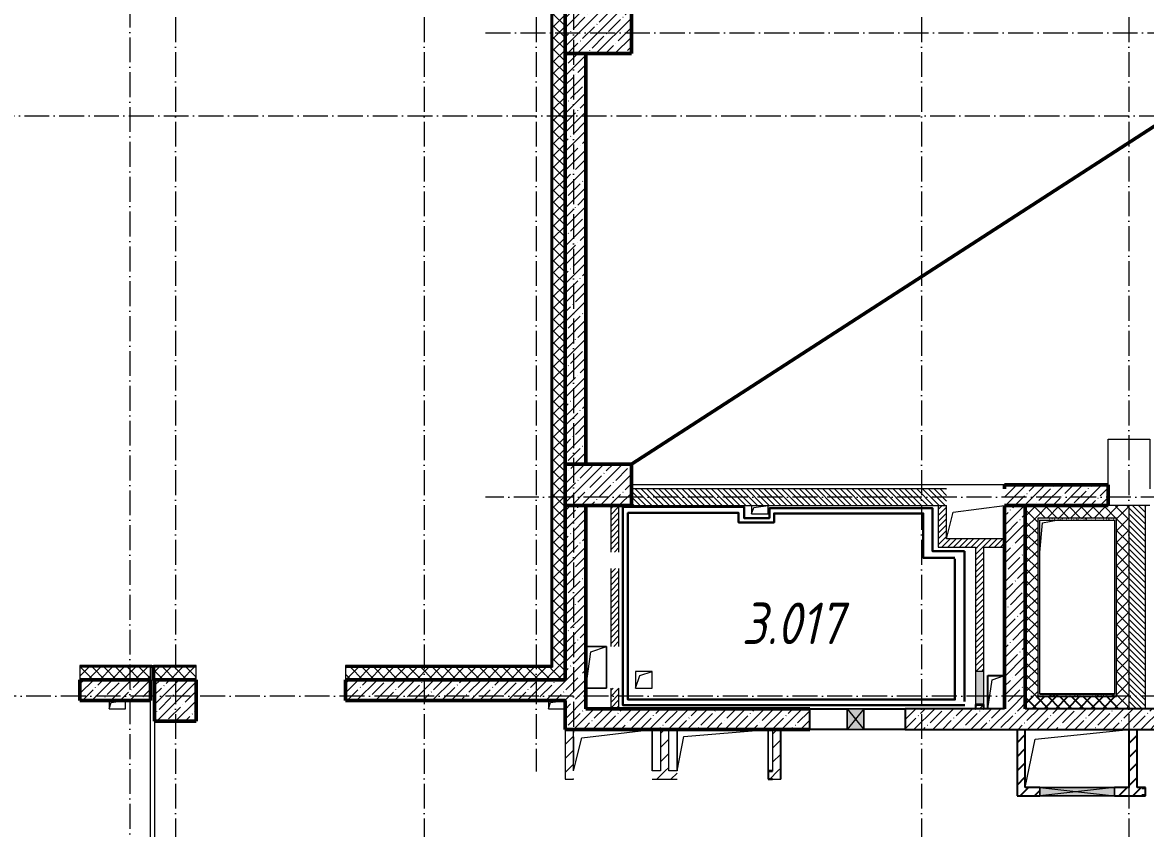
# Model space of a CAD drawing. Header units: millimetres. Extents: x -401725 to 250493, y 305116 to 802890.
# Drawn here: x 186085 to 199629, y 525003 to 534722 of the extents above; entities that cross this region are included whole.
import ezdxf

# ---------------------------------------------------------------- set-up
doc = ezdxf.new("R2010")
doc.units = ezdxf.units.MM
doc.linetypes.add('50_200_ШТРИХ_1Т_ш5_п1_п1_', pattern=[700, 500, -100, 0, -100])
for name, color, linetype, lineweight in [('A-DETL-____-OTLN-1', 7, 'Continuous', 50), ('A-DETL-GENF-OTLN', 7, 'Continuous', 9), ('A-FLOR-____-OTLN', 7, 'Continuous', 9), ('A-GENM-____-MCUT', 7, 'Continuous', 25), ('A-GENM-____-OTLN', 7, 'Continuous', 9), ('A-GENM-____-OTLN-1', 7, 'Continuous', 25), ('A-GLAZ-____-OTLN', 7, 'Continuous', 9), ('A-WALL-____-MCUT', 7, 'Continuous', 13), ('A-WALL-____-MCUT-1', 7, 'Continuous', 9), ('A-WALL-____-MCUT-2', 7, 'Continuous', 50), ('A-WALL-____-OTLN', 7, 'Continuous', 9), ('A-WALL-____-PATT-1', 7, 'Continuous', 9), ('A-WALL-FNSH-MCUT-1', 7, 'Continuous', 9), ('B2.2.16)', 30, 'Continuous', 30), ('B2.6.1)', 212, 'Continuous', 30), ('B3.6.3)', 32, 'Continuous', 30), ('S-COLS-____-MCUT', 7, 'Continuous', 50), ('S-COLS-____-OTLN', 7, 'Continuous', 9), ('S-GRID-____-OTLN-1', 7, '50_200_ШТРИХ_1Т_ш5_п1_п1_', 9), ('Марки помещений', 7, 'Continuous', 9)]:
    doc.layers.add(name, color=color, linetype=linetype, lineweight=lineweight)
doc.layers.add('A-GLAZ-____-OTLN-1', color=7, linetype='Continuous', lineweight=9, true_color=0xc0c0c0)
doc.layers.add('A-WALL-____-PATT-2', color=7, linetype='Continuous', lineweight=9, true_color=0x787878)
doc.styles.add('ISOCPEUR_I_2', font='isocpeui.ttf', dxfattribs={"width": 0.85, "height": 2.3})
pattern_1 = [(135, (142429.057, 459015.94), (-35.35534, -35.35534), [])]
pattern_2 = [(45, (142429.06, 459015.94), (-114.04925, 114.04925), []), (45, (142543.1, 459015.94), (-114.04925, 114.04925), [201.612, -40.322, 3.353, -36.97])]
pattern_3 = [(45, (142429.057, 459015.94), (-35.35534, 35.35534), [])]
pattern_4 = [(0, (142429.057, 459015.94), (81.28, 20.32), [3.353, -57.607, 3.353, -57.607, -325.12]), (0, (142429.057, 459015.94), (81.28, 20.32), [-121.92, 3.353, -118.567, 3.353, -57.607, -142.24]), (0, (142429.057, 459015.94), (81.28, 20.32), [-304.8, 3.353, -37.287, 3.353, -98.247]), (120, (142459.537, 459026.1), (-58.237636, 60.230545), [3.353, -57.607, 3.353, -57.607, -325.12]), (120, (142459.537, 459026.1), (-58.237636, 60.230545), [-121.92, 3.353, -118.567, 3.353, -57.607, -142.24]), (120, (142459.537, 459026.1), (-58.237636, 60.230545), [-304.8, 3.353, -37.287, 3.353, -98.247]), (240, (142469.697, 459066.74), (-23.042364, -80.550545), [3.353, -57.607, 3.353, -57.607, -325.12]), (240, (142469.697, 459066.74), (-23.042364, -80.550545), [-121.92, 3.353, -118.567, 3.353, -57.607, -142.24]), (240, (142469.697, 459066.74), (-23.042364, -80.550545), [-304.8, 3.353, -37.287, 3.353, -98.247])]
pattern_5 = [(45, (142429.06, 459015.94), (-70.71068, 70.71068), []), (135, (142429.06, 459015.94), (-70.71068, -70.71068), [])]
pattern_6 = [(45, (142429.06, 459015.94), (-84.85281, 84.85281), [])]

# ---------------------------------------------------------------- blocks, each defined once
blk = doc.blocks.new('BSC_Колонна _Прямоугольная - 500х800-V76-АР1_План отверстий 3 этажа в осях 1-64_Ю-ЯЯ')
at = {"layer": 'S-COLS-____-OTLN'}
h = blk.add_hatch(dxfattribs=at)
h.set_pattern_fill('FP_85', color=256, style=0, pattern_type=2)
h.set_pattern_definition([(315, (-75581.04, 50600), (114.04925, 114.04925), []), (315, (-75581.04, 50485.95), (114.04925, 114.04925), [201.613, -40.323, 3.353, -36.97])])
h.paths.add_polyline_path([(-250, -400), (250, -400), (250, 400), (-250, 400)], flags=0)
at = {"layer": 'S-COLS-____-MCUT'}
for p, q in [((250, 400), (-250, 400)), ((-250, 400), (-250, -400)), ((250, -400), (250, 400)), ((-250, -400), (250, -400))]:
    blk.add_line(p, q, dxfattribs=at)
blk = doc.blocks.new('BSC_Колонна _Прямоугольная - 500х800-V77-АР1_План отверстий 3 этажа в осях 1-64_Ю-ЯЯ')
at = {"layer": 'S-COLS-____-OTLN'}
h = blk.add_hatch(dxfattribs=at)
h.set_pattern_fill('FP_86', color=256, style=0, pattern_type=2)
h.set_pattern_definition([(315, (-70131.04, 50600), (114.04925, 114.04925), []), (315, (-70131.04, 50485.95), (114.04925, 114.04925), [201.613, -40.323, 3.353, -36.97])])
h.paths.add_polyline_path([(-250, -400), (250, -400), (250, 400), (-250, 400)], flags=0)
at = {"layer": 'S-COLS-____-MCUT'}
for p, q in [((250, 400), (-250, 400)), ((-250, 400), (-250, -400)), ((250, -400), (250, 400)), ((-250, -400), (250, -400))]:
    blk.add_line(p, q, dxfattribs=at)
blk = doc.blocks.new('BSC_Колонна _Прямоугольная - 500х800-V86-АР1_План отверстий 3 этажа в осях 1-64_Ю-ЯЯ')
at = {"layer": 'S-COLS-____-OTLN'}
for p, q in [((-250, 400), (-200, 400)), ((-250, -400), (-250, 200)), ((250, 150), (250, -400)), ((250, -400), (-250, -400))]:
    blk.add_line(p, q, dxfattribs=at)
blk = doc.blocks.new('BSC_Колонна _Прямоугольная - 500х500-V148-АР1_План отверстий 3 этажа в осях 1-64_Ю-ЯЯ')
at = {"layer": 'S-COLS-____-OTLN'}
h = blk.add_hatch(dxfattribs=at)
h.set_pattern_fill('FP_154', color=256, style=0, pattern_type=2)
h.set_pattern_definition([(45, (-45500, -67531.04), (-114.04925, 114.04925), []), (45, (-45385.95, -67531.04), (-114.04925, 114.04925), [201.613, -40.323, 3.353, -36.97])])
h.paths.add_polyline_path([(-250, -250), (250, -250), (250, 250), (-250, 250)], flags=0)
at = {"layer": 'S-COLS-____-MCUT'}
for p, q in [((250, 250), (-250, 250)), ((-250, 250), (-250, -250)), ((250, -250), (250, 250)), ((-250, -250), (250, -250))]:
    blk.add_line(p, q, dxfattribs=at)
blk = doc.blocks.new('AR_Отверстие Ниша - Лючок-32404922-АР1_План отверстий 3 этажа в осях 1-64_Ю-ЯЯ')
at = {"layer": 'A-GLAZ-____-OTLN'}
blk.add_hatch(color=256, dxfattribs=at).paths.add_polyline_path([(200, -50), (200, 50), (-200, 50), (-200, -50)], flags=0)
for p, q in [((200, 50), (-200, 50)), ((-200, 50), (-200, -50)), ((-200, -50), (200, -50))]:
    blk.add_line(p, q, dxfattribs=at)
blk = doc.blocks.new('154_Фахверк_СКБ_Швеллер - Тип_100_3960_зеркало-29769493-АР1_План отверстий 3 этажа в осях 1-64_Ю-ЯЯ')
at = {"layer": 'A-GENM-____-MCUT'}
for p, q in [((175, 50), (125, 50)), ((125, 50), (125, -50)), ((128, 47), (175, 47)), ((128, -47), (128, 47)), ((175, 47), (175, 50)), ((125, -50), (175, -50)), ((175, -47), (128, -47)), ((175, -50), (175, -47))]:
    blk.add_line(p, q, dxfattribs=at)
blk = doc.blocks.new('AR_Отверстие прямоугольное _в плите_ - AR_Отверстие прямоугольное _в плите_-V169-АР1_План отверстий 3 этажа в осях 1-64_Ю-ЯЯ')
at = {"layer": 'A-GENM-____-OTLN'}
for p, q in [((125, 250), (-125, 250)), ((-125, -250), (-63, 188)), ((-63, 188), (125, 250)), ((125, -250), (125, 250)), ((-125, -250), (125, -250))]:
    blk.add_line(p, q, dxfattribs=at)
blk = doc.blocks.new('AR_Отверстие прямоугольное _в плите_ - AR_Отверстие прямоугольное _в плите_-30459207-АР1_План отверстий 3 этажа в осях 1-64_Ю-ЯЯ')
at = {"layer": 'A-GENM-____-OTLN'}
for p, q in [((100, 100), (-100, 100)), ((-100, 100), (-100, -100)), ((-100, -100), (-50, 50)), ((-50, 50), (100, 100)), ((100, -100), (100, 100)), ((-100, -100), (100, -100))]:
    blk.add_line(p, q, dxfattribs=at)
blk = doc.blocks.new('AR_Отверстие прямоугольное _в плите_ - AR_Отверстие прямоугольное _в плите_-V173-АР1_План отверстий 3 этажа в осях 1-64_Ю-ЯЯ')
at = {"layer": 'A-GENM-____-OTLN'}
for p, q in [((100, 200), (-100, 200)), ((-100, 200), (-100, -200)), ((-100, -200), (-50, 150)), ((-50, 150), (100, 200))]:
    blk.add_line(p, q, dxfattribs=at)
blk = doc.blocks.new('AR_Отверстие прямоугольное _в плите_ - AR_Отверстие прямоугольное _в плите_-V183-АР1_План отверстий 3 этажа в осях 1-64_Ю-ЯЯ')
at = {"layer": 'A-GENM-____-OTLN'}
for p, q in [((-100, 50), (-100, -50)), ((-100, -50), (-75, 25)), ((-75, 25), (100, 50)), ((100, -50), (100, 50)), ((-100, -50), (100, -50))]:
    blk.add_line(p, q, dxfattribs=at)
blk = doc.blocks.new('AR_Отверстие прямоугольное _в плите_ - AR_Отверстие прямоугольное _в плите_-30510712-АР1_План отверстий 3 этажа в осях 1-64_Ю-ЯЯ')
at = {"layer": 'A-GENM-____-OTLN'}
for p, q in [((-100, 50), (-100, -50)), ((-100, -50), (-75, 25)), ((-75, 25), (100, 50)), ((-100, -50), (100, -50))]:
    blk.add_line(p, q, dxfattribs=at)
blk = doc.blocks.new('AR_Отверстие прямоугольное _в плите_ - AR_Отверстие прямоугольное _в плите_-V186-АР1_План отверстий 3 этажа в осях 1-64_Ю-ЯЯ')
at = {"layer": 'A-GENM-____-OTLN'}
for p, q in [((-100, 50), (-100, -50)), ((-100, -50), (-75, 25)), ((-75, 25), (100, 50)), ((100, -50), (100, 50)), ((-100, -50), (100, -50))]:
    blk.add_line(p, q, dxfattribs=at)
blk = doc.blocks.new('AR_Отверстие прямоугольное _в плите_ - AR_Отверстие прямоугольное _в плите_-30552508-АР1_План отверстий 3 этажа в осях 1-64_Ю-ЯЯ')
at = {"layer": 'A-GENM-____-OTLN'}
for p, q in [((-550, 250), (-550, -250)), ((-550, -250), (-467, 167)), ((-467, 167), (550, 250)), ((550, -250), (550, 250))]:
    blk.add_line(p, q, dxfattribs=at)
blk = doc.blocks.new('AR_Отверстие прямоугольное _в плите_ - AR_Отверстие прямоугольное _в плите_-30552516-АР1_План отверстий 3 этажа в осях 1-64_Ю-ЯЯ')
at = {"layer": 'A-GENM-____-OTLN'}
for p, q in [((-450, 658), (-417, 1017)), ((-417, 1017), (-250, 1050))]:
    blk.add_line(p, q, dxfattribs=at)
blk = doc.blocks.new('AR_Отверстие прямоугольное _в плите_ - AR_Отверстие прямоугольное _в плите_-30552779-АР1_План отверстий 3 этажа в осях 1-64_Ю-ЯЯ')
at = {"layer": 'A-GENM-____-OTLN'}
for p, q in [((-508, 233), (625, 350)), ((-625, -350), (-508, 233))]:
    blk.add_line(p, q, dxfattribs=at)
blk = doc.blocks.new('AR_Отверстие прямоугольное _в плите_ - AR_Отверстие прямоугольное _в плите_-30552525-АР1_План отверстий 3 этажа в осях 1-64_Ю-ЯЯ')
at = {"layer": 'A-GENM-____-OTLN'}
for p, q in [((-270, 120), (350, 200)), ((-350, -200), (-270, 120))]:
    blk.add_line(p, q, dxfattribs=at)
blk = doc.blocks.new('AR_Отверстие прямоугольное _в плите_ - AR_Отверстие прямоугольное _в плите_-30552717-АР1_План отверстий 3 этажа в осях 1-64_Ю-ЯЯ')
at = {"layer": 'A-GENM-____-OTLN'}
for p, q in [((-475, -250), (-375, 150)), ((-375, 150), (475, 250)), ((475, -250), (475, 250))]:
    blk.add_line(p, q, dxfattribs=at)
blk = doc.blocks.new('AR_Отверстие прямоугольное _в стене__БезПР - AR_Отверстие прямоугольное _в стене__БезПР-30578456-АР1_План отверстий 3 этажа в осях 1-64_Ю-ЯЯ')
at = {"layer": 'A-GLAZ-____-OTLN-1'}
blk.add_hatch(color=256, dxfattribs=at).paths.add_polyline_path([(100, -125), (100, 125), (-100, 125), (-100, -125)], flags=0)
at = {"layer": 'A-DETL-GENF-OTLN'}
for p, q in [((-100, -125), (-100, 125)), ((-100, 125), (100, 125)), ((100, 125), (-100, -125)), ((-100, 125), (100, -125)), ((100, 125), (-100, 125)), ((-100, 125), (-100, -125)), ((100, 125), (100, -125)), ((100, -125), (100, 125)), ((100, -125), (-100, -125)), ((-100, -125), (100, -125))]:
    blk.add_line(p, q, dxfattribs=at)
at = {"layer": 'A-GLAZ-____-OTLN'}
blk.add_line((100, 125), (-100, 125), dxfattribs=at)
blk = doc.blocks.new('Стены 11 - Стены 4-31628984-АР1_План отверстий 3 этажа в осях 1-64_Ю-ЯЯ')
at = {"layer": 'A-WALL-____-MCUT'}
for p, q in [((-1829, 41030), (-1829, 41010)), ((-1659, 41030), (-1829, 41030)), ((-1829, 41010), (-1659, 41010)), ((-1659, 41010), (-1659, 41030))]:
    blk.add_line(p, q, dxfattribs=at)
blk = doc.blocks.new('154_Стойка_СКБ_Швеллер - СМ-2180_100-28318692-АР1_План отверстий 3 этажа в осях 1-64_Ю-ЯЯ')
at = {"layer": 'A-GENM-____-MCUT'}
for p, q in [((171, 50), (125, 50)), ((125, 50), (125, -50)), ((129.5, 42.4), (171, 42.4)), ((129.5, -42.4), (129.5, 42.4)), ((171, 42.4), (171, 50)), ((125, -50), (171, -50)), ((171, -42.4), (129.5, -42.4)), ((171, -50), (171, -42.4))]:
    blk.add_line(p, q, dxfattribs=at)
blk = doc.blocks.new('AR_Отверстие прямоугольное _в стене__БезПР - AR_Отверстие прямоугольное _в стене__БезПР-36428360-АР1_План отверстий 3 этажа в осях 1-64_Ю-ЯЯ')
at = {"layer": 'A-GLAZ-____-OTLN'}
blk.add_hatch(color=256, dxfattribs=at).paths.add_polyline_path([(450, -50), (450, 50), (-450, 50), (-450, -50), (170, -50)], flags=0)
at = {"layer": 'A-DETL-GENF-OTLN'}
for p, q in [((-450, -50), (-450, 50)), ((-450, 50), (450, 50)), ((450, 50), (-450, -50)), ((-450, 50), (450, -50)), ((450, 50), (-450, 50)), ((-450, 50), (-450, -50)), ((450, 50), (450, -50)), ((450, -50), (450, 50)), ((450, -50), (-450, -50)), ((-450, -50), (450, -50))]:
    blk.add_line(p, q, dxfattribs=at)
at = {"layer": 'A-GLAZ-____-OTLN'}
blk.add_line((450, 50), (-450, 50), dxfattribs=at)
blk = doc.blocks.new('154_Фахверк_СКБ_Швеллер - Тип_100_3960_зеркало-36793856-АР1_План отверстий 3 этажа в осях 1-64_Ю-ЯЯ')
at = {"layer": 'A-GENM-____-MCUT'}
for p, q in [((175, 50), (125, 50)), ((125, 50), (125, -50)), ((128, 47), (175, 47)), ((128, -47), (128, 47)), ((175, 47), (175, 50)), ((125, -50), (175, -50)), ((175, -47), (128, -47)), ((175, -50), (175, -47))]:
    blk.add_line(p, q, dxfattribs=at)

msp = doc.modelspace()

# ---------------------------------------------------------------- hatches: boundary and pattern name
h = msp.add_hatch()
h.set_pattern_fill('FP_4', color=256, style=0, pattern_type=2)
h.set_pattern_definition(pattern_5)
h.paths.add_polyline_path([(199254.0567, 526446.983), (199279.0567, 526446.983), (199279.0567, 526596.983), (198179.0567, 526596.983), (198179.0567, 526446.983), (198973.888, 526446.983)], flags=0)
h = msp.add_hatch()
h.set_pattern_fill('FP_155', color=256, style=0, pattern_type=2)
h.set_pattern_definition(pattern_4)
h.paths.add_polyline_path([(199254.0567, 526596.983), (199254.0567, 526621.983), (198329.0567, 526621.983), (198329.0567, 526596.983), (198973.888, 526596.983)], flags=0)
h = msp.add_hatch()
h.set_pattern_fill('FP_7', color=256, style=0, pattern_type=2)
h.set_pattern_definition(pattern_6)
h.paths.add_polyline_path([(198179.0567, 525396.983), (198179.0567, 526196.983), (198079.0567, 526196.983), (198079.0567, 525396.983)], flags=0)
h = msp.add_hatch()
h.set_pattern_fill('FP_7', color=256, style=0, pattern_type=2)
h.set_pattern_definition(pattern_6)
h.paths.add_polyline_path([(199529.0567, 525496.983), (199529.0567, 526196.983), (199429.0567, 526196.983), (199429.0567, 525496.983)], flags=0)
h = msp.add_hatch()
h.set_pattern_fill('FP_7', color=256, style=0, pattern_type=2)
h.set_pattern_definition(pattern_6)
h.paths.add_polyline_path([(198354.0567, 525396.983), (198354.0567, 525496.983), (198179.0567, 525496.983), (198179.0567, 525396.983)], flags=0)
h.paths.add_polyline_path([(200375.0567, 525396.983), (200529.0567, 525396.983), (200529.0567, 525496.983), (200375.0567, 525496.983), (200375.0567, 525489.383), (200333.5567, 525489.383), (200333.5567, 525404.583), (200375.0567, 525404.583)], flags=0)
h.paths.add_polyline_path([(199254.0567, 525396.983), (199583.0567, 525396.983), (199583.0567, 525404.583), (199624.5567, 525404.583), (199624.5567, 525489.383), (199583.0567, 525489.383), (199583.0567, 525496.983), (199254.0567, 525496.983), (199254.0567, 525404.583)], flags=0)
at = {"layer": 'A-WALL-____-PATT-1'}
h = msp.add_hatch(dxfattribs=at)
h.set_pattern_fill('FP_4', color=256, style=0, pattern_type=2)
h.set_pattern_definition(pattern_5)
h.paths.add_polyline_path([(192629.0567, 526796.983), (192629.0567, 544696.983), (192479.0567, 544696.983), (192479.0567, 526796.983)], flags=0)
h = msp.add_hatch(dxfattribs=at)
h.set_pattern_fill('FP_12', color=256, style=0, pattern_type=2)
h.set_pattern_definition(pattern_2)
h.paths.add_polyline_path([(192879.0567, 529396.983), (192879.0567, 534346.983), (192629.0567, 534346.983), (192629.0567, 529396.983)], flags=0)
h = msp.add_hatch(dxfattribs=at)
h.set_pattern_fill('FP_9', color=256, style=0, pattern_type=2)
h.set_pattern_definition(pattern_1)
h.paths.add_polyline_path([(197229.0567, 528896.983), (197229.0567, 529096.983), (193429.0567, 529096.983), (193429.0567, 528896.983), (197206.4237, 528896.983)], flags=0)
h = msp.add_hatch(dxfattribs=at)
h.set_pattern_fill('FP_12', color=256, style=0, pattern_type=2)
h.set_pattern_definition(pattern_2)
h.paths.add_polyline_path([(197929.0567, 528896.983), (199179.0567, 528896.983), (199179.0567, 529146.983), (197929.0567, 529146.983), (197929.0567, 529096.983)], flags=0)
h = msp.add_hatch(dxfattribs=at)
h.set_pattern_fill('FP_12', color=256, style=0, pattern_type=2)
h.set_pattern_definition(pattern_2)
h.paths.add_polyline_path([(192629.0567, 526196.983), (192879.0567, 526196.983), (192879.0567, 528896.983), (192629.0567, 528896.983), (192629.0567, 526546.983)], flags=0)
h = msp.add_hatch(dxfattribs=at)
h.set_pattern_fill('FP_8', color=256, style=0, pattern_type=2)
h.set_pattern_definition(pattern_3)
h.paths.add_polyline_path([(193279.0567, 526446.983), (193279.0567, 526696.983), (193179.0567, 526696.983), (193179.0567, 526446.983)], flags=0)
h.paths.add_polyline_path([(193179.0567, 527196.983), (193279.0567, 527196.983), (193279.0567, 528136.983), (193179.0567, 528136.983), (193179.0567, 527540.7895)], flags=0)
h.paths.add_polyline_path([(193179.0567, 528336.983), (193279.0567, 528336.983), (193279.0567, 528896.983), (193179.0567, 528896.983)], flags=0)
h = msp.add_hatch(dxfattribs=at)
h.set_pattern_fill('FP_8', color=256, style=0, pattern_type=2)
h.set_pattern_definition(pattern_3)
h.paths.add_polyline_path([(197129.0567, 528396.983), (197229.0567, 528396.983), (197229.0567, 528896.983), (197129.0567, 528896.983)], flags=0)
h = msp.add_hatch(dxfattribs=at)
h.set_pattern_fill('FP_12', color=256, style=0, pattern_type=2)
h.set_pattern_definition(pattern_2)
h.paths.add_polyline_path([(197929.0567, 526446.983), (198179.0567, 526446.983), (198179.0567, 528896.983), (197929.0567, 528896.983), (197929.0567, 527540.7895)], flags=0)
h = msp.add_hatch(dxfattribs=at)
h.set_pattern_fill('FP_4', color=256, style=0, pattern_type=2)
h.set_pattern_definition(pattern_5)
h.paths.add_polyline_path([(198329.0567, 526596.983), (198329.0567, 528896.983), (198179.0567, 528896.983), (198179.0567, 526596.983)], flags=0)
h = msp.add_hatch(dxfattribs=at)
h.set_pattern_fill('FP_4', color=256, style=0, pattern_type=2)
h.set_pattern_definition(pattern_5)
h.paths.add_polyline_path([(198354.0567, 528746.983), (199279.0567, 528746.983), (199279.0567, 528896.983), (198329.0567, 528896.983), (198329.0567, 528746.983)], flags=0)
h = msp.add_hatch(dxfattribs=at)
h.set_pattern_fill('FP_4', color=256, style=0, pattern_type=2)
h.set_pattern_definition(pattern_5)
h.paths.add_polyline_path([(199279.0567, 526446.983), (199429.0567, 526446.983), (199429.0567, 528896.983), (199279.0567, 528896.983), (199279.0567, 526596.983)], flags=0)
h = msp.add_hatch(dxfattribs=at)
h.set_pattern_fill('FP_9', color=256, style=0, pattern_type=2)
h.set_pattern_definition(pattern_1)
h.paths.add_polyline_path([(199629.0567, 526446.983), (199629.0567, 528896.983), (199429.0567, 528896.983), (199429.0567, 526446.983)], flags=0)
h = msp.add_hatch(dxfattribs=at)
h.set_pattern_fill('FP_8', color=256, style=0, pattern_type=2)
h.set_pattern_definition(pattern_3)
h.paths.add_polyline_path([(197679.0567, 528396.983), (197929.0567, 528396.983), (197929.0567, 528496.983), (197229.0567, 528496.983), (197229.0567, 528396.983), (197579.0567, 528396.983)], flags=0)
h = msp.add_hatch(dxfattribs=at)
h.set_pattern_fill('FP_8', color=256, style=0, pattern_type=2)
h.set_pattern_definition(pattern_3)
h.paths.add_polyline_path([(197676.0567, 526446.983), (197676.0567, 526493.983), (197582.0567, 526493.983), (197582.0567, 526446.983), (197629.0567, 526446.983)], flags=0)
h.paths.add_polyline_path([(197679.0567, 526896.983), (197679.0567, 528396.983), (197579.0567, 528396.983), (197579.0567, 526896.983)], flags=0)
h = msp.add_hatch(dxfattribs=at)
h.set_pattern_fill('FP_4', color=256, style=0, pattern_type=2)
h.set_pattern_definition(pattern_5)
h.paths.add_polyline_path([(187629.0567, 526796.983), (187629.0567, 526946.983), (186779.0567, 526946.983), (186779.0567, 526796.983), (187485.3701, 526796.983)], flags=0)
h.paths.add_polyline_path([(183654.0567, 526796.983), (184979.0567, 526796.983), (184979.0567, 526946.983), (183579.0567, 526946.983), (183579.0567, 526802.983), (183654.0567, 526802.983)], flags=0)
h.paths.add_polyline_path([(181704.0567, 526796.983), (181704.0567, 526802.983), (181779.0567, 526802.983), (181779.0567, 526946.983), (180379.0567, 526946.983), (180379.0567, 526802.983), (180454.0567, 526802.983), (180454.0567, 526796.983), (181679.0567, 526796.983)], flags=0)
h.paths.add_polyline_path([(178504.0567, 526796.983), (178504.0567, 526802.983), (178579.0567, 526802.983), (178579.0567, 526946.983), (177179.0567, 526946.983), (177179.0567, 526802.983), (177254.0567, 526802.983), (177254.0567, 526796.983), (178429.0567, 526796.983)], flags=0)
h.paths.add_polyline_path([(174829.0567, 526796.983), (175304.0567, 526796.983), (175304.0567, 526802.983), (175379.0567, 526802.983), (175379.0567, 526946.983), (173979.0567, 526946.983), (173979.0567, 526802.983), (174054.0567, 526802.983), (174054.0567, 526796.983), (174229.388, 526796.983)], flags=0)
h.paths.add_polyline_path([(172104.0567, 526796.983), (172104.0567, 526802.983), (172179.0567, 526802.983), (172179.0567, 526946.983), (170779.0567, 526946.983), (170779.0567, 526802.983), (170854.0567, 526802.983), (170854.0567, 526796.983), (171679.0567, 526796.983)], flags=0)
h.paths.add_polyline_path([(168904.0567, 526796.983), (168904.0567, 526802.983), (168979.0567, 526802.983), (168979.0567, 526946.983), (166279.0567, 526946.983), (166279.0567, 526796.983), (167159.5308, 526796.983)], flags=0)
h = msp.add_hatch(dxfattribs=at)
h.set_pattern_fill('FP_4', color=256, style=0, pattern_type=2)
h.set_pattern_definition(pattern_5)
h.paths.add_polyline_path([(192479.0567, 526796.983), (192479.0567, 526946.983), (189979.0567, 526946.983), (189979.0567, 526796.983), (192304.1282, 526796.983)], flags=0)
h.paths.add_polyline_path([(188179.0567, 526796.983), (188179.0567, 526946.983), (187679.0567, 526946.983), (187679.0567, 526796.983)], flags=0)
h = msp.add_hatch(dxfattribs=at)
h.set_pattern_fill('FP_12', color=256, style=0, pattern_type=2)
h.set_pattern_definition(pattern_2)
h.paths.add_polyline_path([(187629.0567, 526546.983), (187629.0567, 526796.983), (186779.0567, 526796.983), (186779.0567, 526546.983), (187485.3701, 526546.983)], flags=0)
h = msp.add_hatch(dxfattribs=at)
h.set_pattern_fill('FP_12', color=256, style=0, pattern_type=2)
h.set_pattern_definition(pattern_2)
h.paths.add_polyline_path([(192629.0567, 526546.983), (192629.0567, 526796.983), (189979.0567, 526796.983), (189979.0567, 526546.983), (191904.0308, 526546.983)], flags=0)
h = msp.add_hatch(dxfattribs=at)
h.set_pattern_fill('FP_12', color=256, style=0, pattern_type=2)
h.set_pattern_definition(pattern_2)
h.paths.add_polyline_path([(205426.0567, 526196.983), (205679.0567, 526196.983), (205679.0567, 526446.983), (204379.0567, 526446.983), (204379.0567, 526196.983)], flags=0)
h.paths.add_polyline_path([(203379.0567, 526196.983), (203379.0567, 526446.983), (202379.0567, 526446.983), (202379.0567, 526196.983), (202508.8166, 526196.983)], flags=0)
h.paths.add_polyline_path([(200741.3523, 526196.983), (201229.0567, 526196.983), (201229.0567, 526446.983), (196729.0567, 526446.983), (196729.0567, 526196.983), (199857.6201, 526196.983)], flags=0)
h.paths.add_polyline_path([(195129.0567, 526196.983), (195579.0567, 526196.983), (195579.0567, 526446.983), (192879.0567, 526446.983), (192879.0567, 526196.983), (193879.0567, 526196.983)], flags=0)
h = msp.add_hatch(dxfattribs=at)
h.set_pattern_fill('FP_7', color=256, style=0, pattern_type=2)
h.set_pattern_definition(pattern_6)
h.paths.add_polyline_path([(192729.0567, 525596.983), (192729.0567, 526196.983), (192629.0567, 526196.983), (192629.0567, 525596.983)], flags=0)
h = msp.add_hatch(dxfattribs=at)
h.set_pattern_fill('FP_7', color=256, style=0, pattern_type=2)
h.set_pattern_definition(pattern_6)
h.paths.add_polyline_path([(193879.0567, 525696.983), (193879.0567, 526196.983), (193779.0567, 526196.983), (193779.0567, 525696.983)], flags=0)
h = msp.add_hatch(dxfattribs=at)
h.set_pattern_fill('FP_7', color=256, style=0, pattern_type=2)
h.set_pattern_definition(pattern_6)
h.paths.add_polyline_path([(195229.0567, 525696.983), (195229.0567, 526196.983), (195129.0567, 526196.983), (195129.0567, 525696.983)], flags=0)
h = msp.add_hatch(dxfattribs=at)
h.set_pattern_fill('FP_7', color=256, style=0, pattern_type=2)
h.set_pattern_definition(pattern_6)
h.paths.add_polyline_path([(195229.0567, 525596.983), (195229.0567, 525696.983), (195129.0567, 525696.983), (195129.0567, 525693.983), (195082.0567, 525693.983), (195082.0567, 525599.983), (195129.0567, 525599.983), (195129.0567, 525596.983)], flags=0)
h.paths.add_polyline_path([(193679.0567, 525596.983), (193979.0567, 525596.983), (193979.0567, 525696.983), (193679.0567, 525696.983), (193679.0567, 525679.5917)], flags=0)
at = {"layer": 'A-WALL-____-PATT-2'}
h = msp.add_hatch(dxfattribs=at)
h.set_pattern_fill('FP_155', color=256, style=0, pattern_type=2)
h.set_pattern_definition(pattern_4)
h.paths.add_polyline_path([(198329.0567, 526621.983), (198354.0567, 526621.983), (198354.0567, 528746.983), (198329.0567, 528746.983), (198329.0567, 527540.7895)], flags=0)
h = msp.add_hatch(dxfattribs=at)
h.set_pattern_fill('FP_155', color=256, style=0, pattern_type=2)
h.set_pattern_definition(pattern_4)
h.paths.add_polyline_path([(198354.0567, 528721.983), (199254.0567, 528721.983), (199254.0567, 528746.983), (198354.0567, 528746.983)], flags=0)
h = msp.add_hatch(dxfattribs=at)
h.set_pattern_fill('FP_155', color=256, style=0, pattern_type=2)
h.set_pattern_definition(pattern_4)
h.paths.add_polyline_path([(199254.0567, 526596.983), (199279.0567, 526596.983), (199279.0567, 528746.983), (199254.0567, 528746.983), (199254.0567, 526621.983)], flags=0)

# ---------------------------------------------------------------- linework, layer by layer
for p, q in [((197729.0567, 526846.983), (197929.0567, 526846.983)), ((197729.0567, 526446.983), (197729.0567, 526846.983)), ((198329.0567, 526596.983), (199279.0567, 526596.983)), ((199254.0567, 526621.983), (198354.0567, 526621.983)), ((195579.0567, 526196.983), (195579.0567, 526446.983)), ((195579.0567, 526446.983), (196030.4595, 526446.983)), ((196230.4595, 526446.983), (196729.0567, 526446.983)), ((197579.0567, 526446.983), (196729.0567, 526446.983)), ((196729.0567, 526446.983), (196729.0567, 526196.983)), ((197676.0567, 526446.983), (197582.0567, 526446.983)), ((197929.0567, 526446.983), (197679.0567, 526446.983)), ((199979.0567, 526446.983), (198179.0567, 526446.983)), ((195229.0567, 525596.983), (195229.0567, 526196.983)), ((196030.4595, 526196.983), (195579.0567, 526196.983)), ((196729.0567, 526196.983), (196230.4595, 526196.983)), ((196729.0567, 526196.983), (201229.0567, 526196.983)), ((198079.0567, 526196.983), (198079.0567, 525396.983)), ((198179.0567, 525496.983), (198179.0567, 526196.983)), ((199429.0567, 526196.983), (199429.0567, 525496.983)), ((199529.0567, 525496.983), (199529.0567, 526196.983)), ((198079.0567, 525396.983), (198354.0567, 525396.983)), ((198354.0567, 525496.983), (198179.0567, 525496.983)), ((199429.0567, 525496.983), (199254.0567, 525496.983)), ((199254.0567, 525396.983), (199583.0567, 525396.983)), ((199583.0567, 525496.983), (199529.0567, 525496.983))]:
    msp.add_line(p, q)
at = {"layer": 'A-DETL-____-OTLN-1'}
msp.add_line((216329.0567, 544196.983), (193429.0567, 529396.983), dxfattribs=at)
at = {"layer": 'A-FLOR-____-OTLN'}
for p, q in [((197929.0567, 529146.983), (193429.0567, 529146.983)), ((192879.0567, 527196.983), (193129.0567, 527196.983)), ((193129.0567, 527196.983), (193129.0567, 526696.983)), ((193129.0567, 526696.983), (192879.0567, 526696.983)), ((187629.0567, 522196.983), (187629.0567, 526546.983)), ((187679.0567, 526296.983), (187679.0567, 522196.983)), ((193679.0567, 526196.983), (193679.0567, 525696.983)), ((193979.0567, 525696.983), (193979.0567, 526196.983)), ((195079.0567, 526196.983), (195079.0567, 525696.983))]:
    msp.add_line(p, q, dxfattribs=at)
at = {"layer": 'A-WALL-____-MCUT'}
for p, q in [((197229.0567, 529096.983), (193429.0567, 529096.983)), ((193429.0567, 528896.983), (197229.0567, 528896.983)), ((199629.0567, 528896.983), (199429.0567, 528896.983)), ((199429.0567, 528896.983), (199429.0567, 526446.983)), ((199629.0567, 526446.983), (199629.0567, 528896.983))]:
    msp.add_line(p, q, dxfattribs=at)
at = {"layer": 'A-WALL-____-MCUT-1'}
for p, q in [((192467.0567, 544946.983), (192467.0567, 526958.983)), ((192473.0567, 544946.983), (192473.0567, 526952.983)), ((192479.0567, 544696.983), (192479.0567, 526946.983)), ((199429.0567, 528896.983), (199179.0567, 528896.983)), ((198329.0567, 528746.983), (198329.0567, 526596.983)), ((199279.0567, 528746.983), (198329.0567, 528746.983)), ((199279.0567, 526596.983), (199279.0567, 528746.983)), ((187644.0567, 526958.983), (186779.0567, 526958.983)), ((187644.0567, 526952.983), (186779.0567, 526952.983)), ((186779.0567, 526946.983), (186779.0567, 526946.983)), ((186779.0567, 526946.983), (186779.0567, 526796.983)), ((187629.0567, 526946.983), (186779.0567, 526946.983)), ((187629.0567, 526796.983), (187629.0567, 526946.983)), ((188179.0567, 526958.983), (187664.0567, 526958.983)), ((188179.0567, 526952.983), (187664.0567, 526952.983)), ((188179.0567, 526946.983), (187679.0567, 526946.983)), ((187679.0567, 526946.983), (187679.0567, 526796.983)), ((188179.0567, 526796.983), (188179.0567, 526946.983)), ((192467.0567, 526958.983), (189979.0567, 526958.983)), ((192473.0567, 526952.983), (189979.0567, 526952.983)), ((189979.0567, 526946.983), (189979.0567, 526796.983))]:
    msp.add_line(p, q, dxfattribs=at)
at = {"layer": 'A-WALL-____-MCUT-2'}
for p, q in [((192629.0567, 534346.983), (192629.0567, 529396.983)), ((192879.0567, 529396.983), (192879.0567, 534346.983)), ((199179.0567, 529146.983), (197929.0567, 529146.983)), ((197929.0567, 529146.983), (197929.0567, 529096.983)), ((199179.0567, 528896.983), (199179.0567, 529146.983)), ((192629.0567, 528896.983), (192629.0567, 526796.983)), ((192879.0567, 526446.983), (192879.0567, 528896.983)), ((197929.0567, 528896.983), (197929.0567, 526446.983)), ((197929.0567, 528896.983), (199179.0567, 528896.983)), ((198179.0567, 526446.983), (198179.0567, 528896.983)), ((187629.0567, 526796.983), (186779.0567, 526796.983)), ((186779.0567, 526796.983), (186779.0567, 526546.983)), ((187629.0567, 526546.983), (187629.0567, 526796.983)), ((189979.0567, 526796.983), (189979.0567, 526546.983)), ((192629.0567, 526796.983), (189979.0567, 526796.983)), ((186779.0567, 526546.983), (187629.0567, 526546.983)), ((189979.0567, 526546.983), (192629.0567, 526546.983)), ((192629.0567, 526546.983), (192629.0567, 526196.983)), ((195579.0567, 526446.983), (192879.0567, 526446.983)), ((192629.0567, 526196.983), (195579.0567, 526196.983))]:
    msp.add_line(p, q, dxfattribs=at)
at = {"layer": 'A-WALL-FNSH-MCUT-1'}
for p, q in [((192459.0567, 544946.983), (192459.0567, 526966.983)), ((193179.0567, 528896.983), (193179.0567, 528336.983)), ((193279.0567, 528336.983), (193279.0567, 528896.983)), ((197129.0567, 528896.983), (197129.0567, 528396.983)), ((197229.0567, 528496.983), (197229.0567, 528896.983)), ((197229.0567, 528896.983), (197229.0567, 528896.983)), ((198354.0567, 526621.983), (198354.0567, 528721.983)), ((198354.0567, 528721.983), (199254.0567, 528721.983)), ((199254.0567, 528721.983), (199254.0567, 526621.983)), ((197929.0567, 528496.983), (197229.0567, 528496.983)), ((197129.0567, 528396.983), (197579.0567, 528396.983)), ((197579.0567, 528396.983), (197579.0567, 526896.983)), ((197679.0567, 526896.983), (197679.0567, 528396.983)), ((197679.0567, 528396.983), (197929.0567, 528396.983)), ((193179.0567, 528136.983), (193179.0567, 527196.983)), ((193279.0567, 527196.983), (193279.0567, 528136.983)), ((187644.0567, 526966.983), (186779.0567, 526966.983)), ((186779.0567, 526966.983), (186779.0567, 526946.983)), ((187629.0567, 526946.983), (187644.0567, 526946.983)), ((187644.0567, 526946.983), (187644.0567, 526966.983)), ((188179.0567, 526966.983), (187664.0567, 526966.983)), ((187664.0567, 526966.983), (187664.0567, 526946.983)), ((187664.0567, 526946.983), (187679.0567, 526946.983)), ((188179.0567, 526946.983), (188179.0567, 526966.983)), ((192459.0567, 526966.983), (189979.0567, 526966.983)), ((189979.0567, 526966.983), (189979.0567, 526946.983)), ((189979.0567, 526946.983), (192479.0567, 526946.983)), ((193179.0567, 526696.983), (193179.0567, 526446.983)), ((193279.0567, 526446.983), (193279.0567, 526696.983)), ((192629.0567, 526196.983), (192629.0567, 525596.983)), ((192729.0567, 525696.983), (192729.0567, 526196.983)), ((193779.0567, 526196.983), (193779.0567, 525696.983)), ((193879.0567, 525696.983), (193879.0567, 526196.983)), ((195129.0567, 526196.983), (195129.0567, 525696.983)), ((193779.0567, 525696.983), (193679.0567, 525696.983)), ((193979.0567, 525696.983), (193879.0567, 525696.983)), ((192629.0567, 525596.983), (192729.0567, 525596.983)), ((193679.0567, 525596.983), (193979.0567, 525596.983)), ((195129.0567, 525596.983), (195229.0567, 525596.983))]:
    msp.add_line(p, q, dxfattribs=at)
at = {"layer": 'B2.2.16)'}
msp.add_lwpolyline([(197330.7895, 528255.5243), (197330.7895, 526558.506), (193386.8753, 526558.506), (193386.8753, 528808.7093), (194722.3488, 528808.7093), (194722.3488, 528694.146), (195148.6281, 528694.146), (195148.6281, 528803.0869), (196947.8209, 528803.0869), (196947.8209, 528265.8851), (197330.7895, 528265.8851)], dxfattribs=at)
at = {"layer": 'B2.6.1)'}
msp.add_lwpolyline([(197447.3496, 528345.5071), (197060.3457, 528345.5071), (197060.3457, 528864.4548), (195093.26, 528864.4548), (195093.26, 528746.7709), (194788.1596, 528746.7709), (194788.1596, 528879.8965), (193323.7542, 528879.8965), (193323.7542, 526490.4935), (197450.7564, 526490.4935)], dxfattribs=at)
at = {"layer": 'B3.6.3)'}
msp.add_lwpolyline([(197447.3496, 526532.7683), (197447.3496, 528345.5071)], dxfattribs=at)
at = {"layer": 'S-GRID-____-OTLN-1', "color": 251, "ltscale": 0.6, "true_color": 0x636466}
for p, q in [((187929.0567, 549908.7924), (187929.0567, 511907.5288)), ((190929.0567, 549908.7924), (190929.0567, 511907.5288)), ((192279.0567, 549908.7924), (192279.0567, 525691.4247)), ((196929.0567, 549908.7924), (196929.0567, 511907.5288)), ((199429.0567, 549908.7924), (199429.0567, 511907.5288)), ((187379.0567, 549665.1201), (187379.0567, 512046.2552)), ((192729.0567, 549635.4446), (192729.0567, 525691.4247)), ((191671.0744, 534596.983), (246503.4633, 534596.983)), ((176866.5027, 533596.983), (246503.4633, 533596.983)), ((246503.4633, 528996.983), (191671.0744, 528996.983)), ((246503.4633, 526596.983), (137760.2865, 526596.983))]:
    msp.add_line(p, q, dxfattribs=at)

# ---------------------------------------------------------------- block references
for name, p, rotation in [('AR_Отверстие Ниша - Лючок-32404922-АР1_План отверстий 3 этажа в осях 1-64_Ю-ЯЯ', (197629.0567, 526696.983), 270), ('154_Фахверк_СКБ_Швеллер - Тип_100_3960_зеркало-29769493-АР1_План отверстий 3 этажа в осях 1-64_Ю-ЯЯ', (197629.0567, 526621.983), 270), ('154_Стойка_СКБ_Швеллер - СМ-2180_100-28318692-АР1_План отверстий 3 этажа в осях 1-64_Ю-ЯЯ', (199754.0567, 525446.983), 180)]:
    msp.add_blockref(name, p, dxfattribs=dict(rotation=rotation))
for name, p in [('AR_Отверстие прямоугольное _в плите_ - AR_Отверстие прямоугольное _в плите_-V173-АР1_План отверстий 3 этажа в осях 1-64_Ю-ЯЯ', (197829.0567, 526646.983)), ('AR_Отверстие прямоугольное _в стене__БезПР - AR_Отверстие прямоугольное _в стене__БезПР-30578456-АР1_План отверстий 3 этажа в осях 1-64_Ю-ЯЯ', (196130.4595, 526321.983)), ('AR_Отверстие прямоугольное _в плите_ - AR_Отверстие прямоугольное _в плите_-30552779-АР1_План отверстий 3 этажа в осях 1-64_Ю-ЯЯ', (198804.0567, 525846.983)), ('AR_Отверстие прямоугольное _в стене__БезПР - AR_Отверстие прямоугольное _в стене__БезПР-36428360-АР1_План отверстий 3 этажа в осях 1-64_Ю-ЯЯ', (198804.0567, 525446.983))]:
    msp.add_blockref(name, p)
at = {"layer": 'A-GENM-____-OTLN'}
for name, p in [('AR_Отверстие прямоугольное _в плите_ - AR_Отверстие прямоугольное _в плите_-V186-АР1_План отверстий 3 этажа в осях 1-64_Ю-ЯЯ', (194979.0567, 528846.983)), ('AR_Отверстие прямоугольное _в плите_ - AR_Отверстие прямоугольное _в плите_-30552525-АР1_План отверстий 3 этажа в осях 1-64_Ю-ЯЯ', (197579.0567, 528696.983)), ('AR_Отверстие прямоугольное _в плите_ - AR_Отверстие прямоугольное _в плите_-30552516-АР1_План отверстий 3 этажа в осях 1-64_Ю-ЯЯ', (198804.0567, 527671.983)), ('AR_Отверстие прямоугольное _в плите_ - AR_Отверстие прямоугольное _в плите_-V169-АР1_План отверстий 3 этажа в осях 1-64_Ю-ЯЯ', (193004.0567, 526946.983)), ('AR_Отверстие прямоугольное _в плите_ - AR_Отверстие прямоугольное _в плите_-30459207-АР1_План отверстий 3 этажа в осях 1-64_Ю-ЯЯ', (193579.0567, 526796.983)), ('AR_Отверстие прямоугольное _в плите_ - AR_Отверстие прямоугольное _в плите_-V183-АР1_План отверстий 3 этажа в осях 1-64_Ю-ЯЯ', (187229.0567, 526496.983)), ('AR_Отверстие прямоугольное _в плите_ - AR_Отверстие прямоугольное _в плите_-30510712-АР1_План отверстий 3 этажа в осях 1-64_Ю-ЯЯ', (192529.0567, 526496.983)), ('AR_Отверстие прямоугольное _в плите_ - AR_Отверстие прямоугольное _в плите_-30552717-АР1_План отверстий 3 этажа в осях 1-64_Ю-ЯЯ', (193204.0567, 525946.983)), ('AR_Отверстие прямоугольное _в плите_ - AR_Отверстие прямоугольное _в плите_-30552508-АР1_План отверстий 3 этажа в осях 1-64_Ю-ЯЯ', (194529.0567, 525946.983))]:
    msp.add_blockref(name, p, dxfattribs=at)
at = {"layer": 'A-GENM-____-OTLN-1'}
msp.add_blockref('154_Фахверк_СКБ_Швеллер - Тип_100_3960_зеркало-36793856-АР1_План отверстий 3 этажа в осях 1-64_Ю-ЯЯ', (194954.0567, 525646.983), dxfattribs=at)
at = {"layer": 'A-WALL-____-OTLN', "rotation": 89.9999999999999}
msp.add_blockref('Стены 11 - Стены 4-31628984-АР1_План отверстий 3 этажа в осях 1-64_Ю-ЯЯ', (228674.2987, 528625.4947), dxfattribs=at)
at = {"layer": 'S-COLS-____-OTLN'}
for name, p, rotation in [('BSC_Колонна _Прямоугольная - 500х800-V76-АР1_План отверстий 3 этажа в осях 1-64_Ю-ЯЯ', (193029.0567, 534596.983), 89.9999999999999), ('BSC_Колонна _Прямоугольная - 500х800-V86-АР1_План отверстий 3 этажа в осях 1-64_Ю-ЯЯ', (199429.0567, 529296.983), 180), ('BSC_Колонна _Прямоугольная - 500х800-V77-АР1_План отверстий 3 этажа в осях 1-64_Ю-ЯЯ', (193029.0567, 529146.983), 89.9999999999999)]:
    msp.add_blockref(name, p, dxfattribs=dict(at, rotation=rotation))
msp.add_blockref('BSC_Колонна _Прямоугольная - 500х500-V148-АР1_План отверстий 3 этажа в осях 1-64_Ю-ЯЯ', (187929.0567, 526546.983), dxfattribs=at)

# ---------------------------------------------------------------- texts
at = {"layer": 'Марки помещений', "insert": (194759.7997, 527726.8429), "char_height": 500, "width": 737.5525, "attachment_point": 1, "style": 'ISOCPEUR_I_2'}
msp.add_mtext('3.017', dxfattribs=at)

doc.saveas('drawing.dxf')
